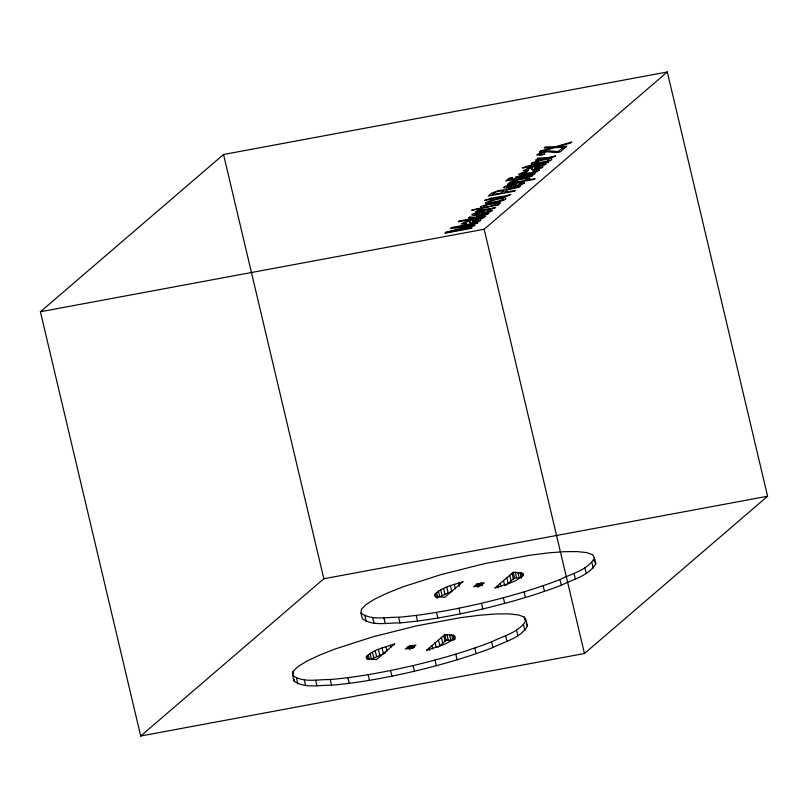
<?xml version="1.0" encoding="UTF-8"?>
<svg xmlns="http://www.w3.org/2000/svg" width="808" height="808" viewBox="0 0 808 808"><rect width="100%" height="100%" fill="white"/><g stroke="black" fill="none" stroke-linecap="round" stroke-linejoin="round"><path stroke-width="1.21" d="M366.357 656.803L366.317 657.661L367.963 658.924L376.397 659.591L394.748 643.835C385.184 647.42 373.609 649.137 366.357 656.803L366.893 659.075M434.714 594.506L434.684 595.365L436.33 596.627L444.764 597.294L463.115 581.538C453.541 585.123 441.966 586.84 434.714 594.506L435.249 596.779M292.647 675.407L293.001 671.579L297.839 666.701L306.828 661.136L319.342 655.207L334.855 649.066L372.811 636.845L416.484 625.867L460.681 617.645L479.679 615.221L495.849 613.979L508.878 613.878L518.463 614.928L524.301 617.1L526.089 620.372L527.422 626.038C520.392 638.229 504.727 641.522 492.951 647.521C467.418 657.379 441.037 664.832 414.443 671.246C387.123 677.508 359.52 682.79 331.563 685.214C319.301 684.911 304.646 688.759 293.991 681.063L292.647 675.407C303.313 683.103 317.968 679.255 330.23 679.558C358.176 677.134 385.79 671.852 413.11 665.59C439.693 659.177 466.075 651.723 491.607 641.855C503.394 635.856 519.059 632.563 526.089 620.372M293.991 681.063L294.163 679.154M361.014 613.11L361.368 609.283L366.206 604.404L375.185 598.839L387.709 592.91L403.222 586.77L441.178 574.549L484.851 563.57L529.048 555.349L548.046 552.925L564.206 551.672L577.235 551.581L586.82 552.632L592.658 554.803L594.456 558.075L595.789 563.742C588.759 575.922 573.094 579.225 561.308 585.224C535.775 595.082 509.394 602.536 482.81 608.949C455.49 615.211 427.876 620.494 399.93 622.918C387.668 622.615 373.013 626.463 362.348 618.766L361.014 613.11C371.67 620.807 386.325 616.959 398.596 617.261C426.543 614.837 454.147 609.555 481.467 603.293C508.06 596.88 534.442 589.426 559.974 579.558C571.751 573.559 587.416 570.266 594.456 558.075M40.4 311.757L223.543 154.49L667.307 71.983L767.6 496.243L584.457 653.51L140.693 736.017L40.4 311.757L484.164 229.25L667.307 71.983M140.693 736.017L323.836 578.75L767.6 496.243M476.639 584.235L473.7 586.76L481.326 585.346L484.275 582.81L476.639 584.235L477.174 586.497M408.282 646.531L405.333 649.056L412.959 647.642L415.908 645.117L408.282 646.531L408.818 648.794M513.211 572.276L494.86 588.042C504.424 584.457 515.999 582.73 523.251 575.064L523.281 574.205L521.645 572.943L513.211 572.276L514.544 577.942L505.687 585.558M444.844 634.583L426.493 650.339C436.057 646.754 447.642 645.036 454.894 637.361L454.924 636.512L453.278 635.24L444.844 634.583L446.188 640.239L438.138 647.147M450.399 585.709L451.743 591.375L439.764 596.789L438.431 591.123M385.355 652.965L371.397 659.086L370.064 653.43M514.544 577.942L519.231 577.952L517.888 572.286M446.188 640.239L450.864 640.249L449.531 634.583M594.001 560.469L595.789 563.742M526.23 623.857L527.422 626.038M591.88 562.439L593.224 568.105M584.871 567.731L586.214 573.397M574.054 573.498L575.397 579.164M484.164 229.25L584.457 653.51M559.974 579.558L561.308 585.224M543.148 585.739L544.491 591.405M522.736 573.498L523.271 575.771M521.645 572.943L522.443 576.346M520.019 572.539L521.352 578.205M524.109 591.87L525.442 597.536M515.282 572.185L516.625 577.851M524.301 617.1L525.099 620.494M512.03 573.296L513.373 578.952M523.523 624.736L524.857 630.402M509.767 575.235L511.111 580.901M506.808 577.781L508.141 583.437M516.504 630.028L517.847 635.694M503.525 580.599L504.596 585.123M500.304 583.356L501.111 586.76M503.374 597.779L504.707 603.435M497.536 585.739L498.071 588.002M505.687 635.795L507.03 641.461M481.962 583.053L482.497 585.315M481.497 583.124L482.033 585.386M481.023 583.204L481.558 585.477M480.518 583.305L481.053 585.568M480.023 583.396L480.558 585.669M479.518 583.507L480.053 585.77M479.023 583.618L479.558 585.881M478.538 583.73L479.073 586.002M478.053 583.851L478.589 586.113M491.607 641.855L492.951 647.521M477.568 583.972L478.104 586.244M477.104 584.103L477.902 587.497M481.467 603.293L482.81 608.949M474.781 648.036L476.124 653.702M458.601 582.911L459.409 586.305M454.359 584.305L455.429 588.84M458.924 608.232L460.257 613.898M446.794 587.113L448.127 592.769M443.562 588.487L444.905 594.153M454.379 635.805L455.177 639.199M453.278 635.24L454.349 639.774M451.652 634.835L452.995 640.502M440.764 589.83L442.097 595.496M455.742 654.167L457.086 659.833M446.925 634.482L448.258 640.148M436.603 592.365L437.946 598.021M435.35 593.506L436.421 598.031M443.663 635.593L445.006 641.249M436.512 612.403L437.845 618.07M441.4 637.532L442.744 643.198M438.441 640.077L439.784 645.744M435.159 642.895L436.229 647.42M431.947 645.663L432.745 649.056M435.007 660.075L436.35 665.741M429.169 648.036L429.704 650.299M416.211 615.423L417.554 621.079M413.595 645.35L414.13 647.612M413.13 645.42L413.666 647.693M412.656 645.511L413.191 647.774M412.161 645.602L412.696 647.865M411.656 645.703L412.191 647.965M411.161 645.804L411.696 648.067M410.666 645.915L411.201 648.178M410.171 646.026L410.706 648.299M409.686 646.148L410.222 648.42M409.201 646.279L410.01 649.672M408.737 646.4L409.272 648.662M413.11 665.59L414.443 671.246M398.596 617.261L399.93 622.918M383.962 617.928L385.295 623.584M390.244 645.208L390.779 647.471M385.992 646.602L387.062 651.137M390.557 670.539L391.9 676.195M382.043 648.006L383.376 653.672M372.609 617.443L373.952 623.109M378.427 649.41L379.77 655.066M375.205 650.783L376.538 656.45M364.863 615.837L366.206 621.493M372.397 652.127L373.74 657.793M368.246 654.662L369.317 659.187M366.984 655.803L367.791 659.197M368.145 674.7L369.488 680.366M347.844 677.72L349.187 683.386M223.543 154.49L323.836 578.75M330.23 679.558L331.563 685.214M315.595 680.225L316.928 685.881M304.252 679.74L305.586 685.406M296.496 678.134L297.839 683.79M293.001 671.579L293.536 673.852M529.836 178.164L525.321 180.447L535.098 178.629L534.24 179.366L507.565 184.325L510.929 183.143L509.141 182.78C515.009 179.164 523.049 177.891 529.836 178.164M469.599 222.372L469.569 222.816C471.488 223.675 484.78 220.837 479.841 219.241L483.841 217.564L466.378 221.291L461.206 223.998L465.923 223.957L466.721 223.271L464.044 223.382L465.913 222.048L470.256 221.17L469.599 222.372M531.654 169.084L531.624 169.529C533.543 170.387 546.834 167.549 541.895 165.953L545.895 164.287L528.432 168.003L523.251 170.71L527.977 170.67L528.775 169.983L526.099 170.094L527.957 168.761L532.31 167.882L531.654 169.084M539.148 170.094C534.755 175.326 503.515 177.538 527.685 171.316L521.342 174.124L533.108 172.397A4.192 0.667 -13.3 0 0 535.643 171.468L536.26 170.811L532.785 170.922L536.663 169.811A6.979 1.101 -13.3 0 1 538.936 169.902L539.148 170.094M510.717 194.435L506.919 196.223L484.568 200.424L491.577 197.99L505.889 195.879L510.717 194.435M548.491 162.004L544.693 163.792L522.332 167.983L529.351 165.559L531.977 165.064L531.169 165.761L548.491 162.004M472.821 220.847L472.326 221.887L473.256 222.099L478.912 220.21L476.528 219.917L472.821 220.847M534.876 167.559L534.381 168.599L535.31 168.811L540.966 166.923L538.582 166.63L534.876 167.559M477.498 209.797L479.851 210.292L475.73 211.605L494.87 208.04L495.718 207.313C488.537 209.807 482.073 208.949 477.498 209.797M537.391 158.358L539.744 158.853L535.623 160.166L554.763 156.611L555.611 155.873C548.511 158.267 542.027 157.621 537.492 158.287M512.04 182.002C529.169 182.325 533.24 174.477 512.04 182.002M503.738 190.688L501.212 193.021L492.244 194.688L496.718 191.627L503.738 190.688M480.72 206.989L480.598 207.575L482.022 207.757L471.67 210.242L498.799 204.666L496.344 205.121C510.676 199.778 483.265 204.091 480.72 206.989M492.516 210.333C484.053 216.898 454.965 217.089 485.255 210.555L481.538 213.746L489.598 211.08L486.881 210.858L487.719 210.141L492.516 210.333M524.352 182.992C515.888 189.557 486.8 189.759 517.09 183.214L513.373 186.406L521.433 183.739L518.716 183.527L519.554 182.8L524.352 182.992M498.193 203.606C481.356 210.928 476.437 204.767 498.193 203.606M488.618 202.05L488.386 202.343A4.646 0.737 -13.3 0 0 489.729 202.616C513.454 199.192 501.94 196.223 488.618 202.05M540.067 153.944L540.461 154.55L544.875 153.995L541.057 155.227L536.704 154.995L539.855 153.035L548.47 150.884L558.257 151.561L561.974 148.379L565.004 147.814L560.348 151.813C553.53 154.217 546.45 149.298 540.067 153.944M534.482 162.671L534.26 162.953A4.646 0.737 -13.3 0 0 535.593 163.226C559.328 159.802 547.804 156.833 534.482 162.671M474.75 214.049L475.356 214.595L479.003 214.201L481.821 211.777L474.75 214.049M506.586 186.709L507.192 187.254L510.838 186.86L513.656 184.446L506.586 186.709M485.83 202.556L485.487 202.97A8.393 1.323 -13.3 0 0 486.951 203.525C516.11 200.394 508.596 192.961 485.83 202.556M531.694 163.166L531.361 163.58A8.393 1.323 -13.3 0 0 532.815 164.135C561.974 161.004 554.46 153.571 531.694 163.166M446.299 232.088L444.945 233.249L471.195 228.371L472.094 227.603L449.935 231.734L474.074 225.897L475.003 225.099L454.854 227.513L476.973 223.412L477.871 222.644L451.621 227.523L450.288 228.664L470.488 226.25L446.299 232.088M459.146 221.059L458.328 221.766L484.568 216.887L485.386 216.18L476.457 217.362L487.689 214.211L488.779 213.272L474.761 217.261L469.539 216.918L468.448 217.857L474.387 218.231L459.146 221.059M491.476 193.304L488.244 196.071L514.494 191.193L515.433 190.375L504.182 192.476L507.656 189.809L519.12 187.214L520.281 186.224L506.131 189.688L498.698 190.456L491.476 193.304M506.707 180.214L505.859 180.952L532.098 176.073L532.957 175.336L506.707 180.214M508.858 178.376L507.99 179.124L512.504 177.699L508.858 178.376M540.734 150.995L539.552 152.015L554.682 147.632L565.64 147.268L566.782 146.288L557.914 146.642L570.589 143.026L571.761 142.016L555.854 146.622L545.4 146.995L544.269 147.955L552.551 147.612L540.734 150.995M516.059 177.033L515.191 177.78L534.229 174.235L535.098 173.498L516.059 177.033"/></g></svg>
